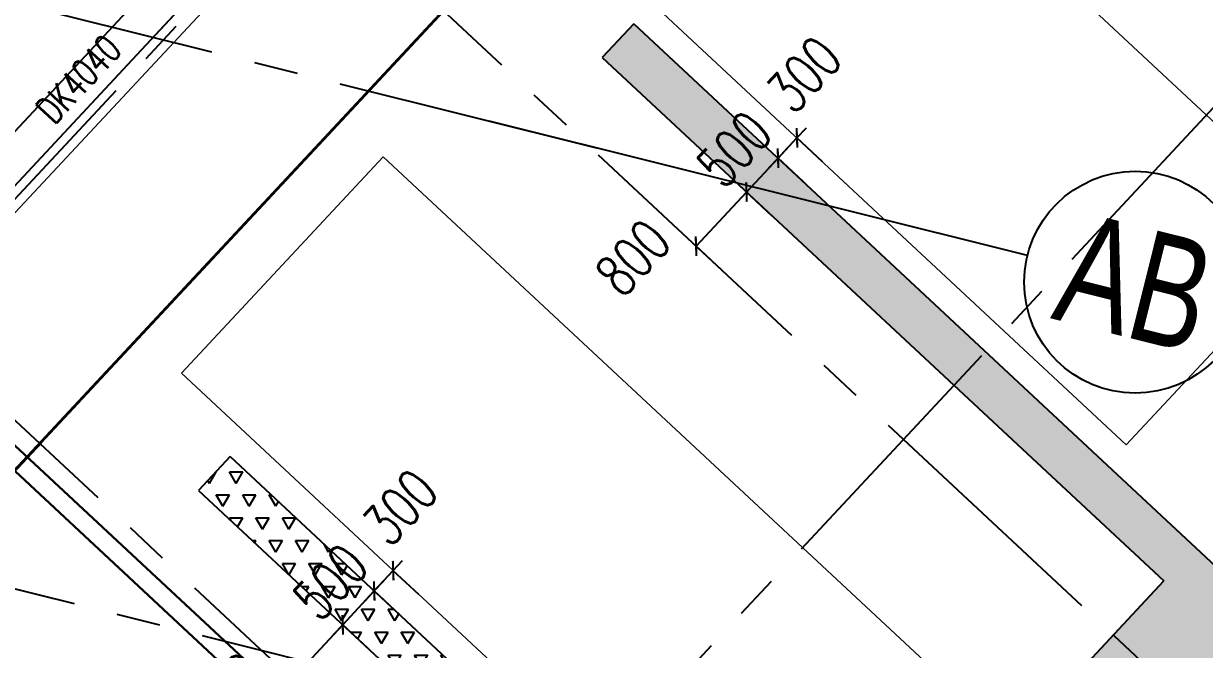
# Model space of a CAD drawing. Extents: x 138868 to 1251000, y -188972 to 132579.
# Drawn here: x 254677 to 267441, y -115795 to -109027 of the extents above; entities that cross this region are included whole.
import ezdxf
from ezdxf.enums import TextEntityAlignment as Align

# ---------------------------------------------------------------- set-up
doc = ezdxf.new("R2010")
doc.units = 0
doc.linetypes.add('CENTER2', pattern=[28.575, 19.05, -3.175, 3.175, -3.175])
doc.layers.get('0').update_dxf_attribs({"color": 8})
doc.layers.get('Defpoints').update_dxf_attribs({"color": 8})
for name, color, linetype in [('#幕墙线-平面', 8, 'Continuous'), ('#标注', 8, 'Continuous'), ('#轴线', 8, 'CENTER2'), ('A-FLOR', 8, 'Continuous'), ('A-FLOR-PIPE', 8, 'Continuous'), ('WINDOW_TEXT', 8, 'Continuous')]:
    doc.layers.add(name, color=color, linetype=linetype)
for name, color, linetype, lineweight in [('E', 8, 'Continuous', 9), ('PUB_DIM', 8, 'Continuous', 5), ('WALL', 8, 'Continuous', 30), ('WINDOW', 8, 'Continuous', 13)]:
    doc.layers.add(name, color=color, linetype=linetype, lineweight=lineweight)
doc.styles.add('_TCH_DIM_T3', font='SIMPLEX', dxfattribs={"width": 0.705882, "bigfont": 'GBCBIG'})
doc.styles.add('_TCH_WINDOW', font='SIMPLEX', dxfattribs={"height": 3.5, "bigfont": 'GBCBIG'})
doc.styles.add('JHZX', font='jrs.shx', dxfattribs={"width": 0.6, "bigfont": 'jhz.shx'})
doc.dimstyles.new('_TCH_ARCH&&150', dxfattribs={"dimtxt": 446.25, "dimasz": 150, "dimexe": 375, "dimexo": 450, "dimgap": 189.375, "dimtad": 1, "dimdec": 0, "dimzin": 0, "dimdsep": 46, "dimtxsty": '_TCH_DIM_T3', "dimblk": 'ARCHTICK', "dimcen": 0.09, "dimclrt": 7, "dimazin": 2, "dimtfac": 1, "dimtdec": 0, "dimtix": 1, "dimtmove": 2, "dimatfit": 3, "dimfxl": 150, "dimtolj": 1, "dimtzin": 0, "dimarcsym": 0})
doc.dimstyles.new('JZBZ-300', dxfattribs={"dimscale": 300, "dimtxt": 3, "dimasz": 1.5, "dimexe": 1, "dimexo": 1, "dimgap": 0.5, "dimtad": 1, "dimdec": 0, "dimdsep": 46, "dimtxsty": 'JHZX', "dimblk1": 'ARCHTICK', "dimblk2": 'ARCHTICK', "dimsah": 1, "dimcen": 0, "dimclrd": 1, "dimclre": 1, "dimclrt": 2, "dimadec": 1, "dimazin": 2, "dimtfac": 1, "dimtdec": 0, "dimtix": 1, "dimtmove": 0, "dimatfit": 3, "dimfxl": 1, "dimtolj": 1, "dimlwd": -1, "dimlwe": -1, "dimarcsym": 1})
pattern_1 = [(60, (-1254643.84, -298610.17), (-142.87495, 247.46673), [142.875, -142.875]), (120, (-1254643.84, -298610.17), (-285.74995, 3e-05), [142.875, -142.875]), (0, (-1254715.27, -298486.43), (142.875, 247.4667), [142.875, -142.875])]

# ---------------------------------------------------------------- blocks, each defined once
blk = doc.blocks.new('_ARCHTICK')
at = {"color": 0, "linetype": 'ByBlock', "const_width": 0.15}
blk.add_lwpolyline([(-0.5, -0.5), (0.5, 0.5)], dxfattribs=at)
blk = doc.blocks.new('*D194')
at = {"layer": 'Defpoints', "color": 0, "transparency": 16777216}
for p in [(-23744, -13546), (-23409, -13858), (-24289, -14131)]:
    blk.add_point(p, dxfattribs=at)
at = {"layer": 'PUB_DIM', "color": 0, "lineweight": -2, "transparency": 16777216}
for p, q in [((-23954, -14444), (-23409, -13858)), ((-23415, -13853), (-23134, -14114)), ((-23960, -14438), (-23680, -14699))]:
    blk.add_line(p, q, dxfattribs=at)
at = {"layer": 'PUB_DIM', "color": 0, "lineweight": -2, "transparency": 16777216, "xscale": 150, "yscale": 150, "zscale": 150}
for p, rotation in [((-23409, -13858), 47.00000000022607), ((-23954, -14444), 227.0000000002261)]:
    blk.add_blockref('_ARCHTICK', p, dxfattribs=dict(at, rotation=rotation))
at = {"layer": 'PUB_DIM', "color": 7, "transparency": 16777216, "insert": (-24634, -14568), "char_height": 446.2, "attachment_point": 5, "rotation": 47, "style": '_TCH_DIM_T3'}
blk.add_mtext('\\A1;800', dxfattribs=at)
blk = doc.blocks.new('*D195')
at = {"layer": 'Defpoints', "color": 0, "transparency": 16777216}
for p in [(-23403, -13180), (-23068, -13493), (-23744, -13546)]:
    blk.add_point(p, dxfattribs=at)
at = {"layer": 'PUB_DIM', "color": 0, "lineweight": -2, "transparency": 16777216}
for p, q in [((-23068, -13493), (-22965, -13383)), ((-23409, -13858), (-23068, -13493)), ((-23074, -13487), (-22793, -13749)), ((-23409, -13858), (-23511, -13968)), ((-23415, -13853), (-23134, -14114))]:
    blk.add_line(p, q, dxfattribs=at)
at = {"layer": 'PUB_DIM', "color": 0, "lineweight": -2, "transparency": 16777216, "xscale": 150, "yscale": 150, "zscale": 150}
for p, rotation in [((-23068, -13493), 227.0000000002257), ((-23409, -13858), 47.00000000022565)]:
    blk.add_blockref('_ARCHTICK', p, dxfattribs=dict(at, rotation=rotation))
at = {"layer": 'PUB_DIM', "color": 7, "transparency": 16777216, "insert": (-23540, -13394), "char_height": 446.2, "attachment_point": 5, "rotation": 47, "style": '_TCH_DIM_T3'}
blk.add_mtext('\\A1;500', dxfattribs=at)
blk = doc.blocks.new('*D196')
at = {"layer": 'Defpoints', "color": 0, "transparency": 16777216}
for p in [(-23198, -12961), (-23403, -13180), (-22863, -13273)]:
    blk.add_point(p, dxfattribs=at)
at = {"layer": 'PUB_DIM', "color": 0, "lineweight": -2, "transparency": 16777216}
for p, q in [((-23068, -13493), (-22863, -13273)), ((-22869, -13268), (-22589, -13529)), ((-22863, -13273), (-22761, -13164)), ((-23068, -13493), (-23170, -13602)), ((-23074, -13487), (-22793, -13749))]:
    blk.add_line(p, q, dxfattribs=at)
at = {"layer": 'PUB_DIM', "color": 0, "lineweight": -2, "transparency": 16777216, "xscale": 150, "yscale": 150, "zscale": 150}
for p, rotation in [((-22863, -13273), 227.0000000002261), ((-23068, -13493), 47.00000000022613)]:
    blk.add_blockref('_ARCHTICK', p, dxfattribs=dict(at, rotation=rotation))
at = {"layer": 'PUB_DIM', "color": 7, "transparency": 16777216, "insert": (-22786, -12586), "char_height": 446.2, "attachment_point": 5, "rotation": 47, "style": '_TCH_DIM_T3'}
blk.add_mtext('\\A1;300', dxfattribs=at)
blk = doc.blocks.new('*D197')
at = {"layer": 'Defpoints', "color": 0, "transparency": 16777216}
for p in [(-19379, -8865), (-19044, -9178), (-19925, -9450)]:
    blk.add_point(p, dxfattribs=at)
at = {"layer": 'PUB_DIM', "color": 0, "lineweight": -2, "transparency": 16777216}
for p, q in [((-19589, -9763), (-19044, -9178)), ((-19050, -9172), (-18769, -9434)), ((-19596, -9757), (-19315, -10019))]:
    blk.add_line(p, q, dxfattribs=at)
at = {"layer": 'PUB_DIM', "color": 0, "lineweight": -2, "transparency": 16777216, "xscale": 150, "yscale": 150, "zscale": 150}
for p, rotation in [((-19044, -9178), 47.00000000022607), ((-19589, -9763), 227.0000000002261)]:
    blk.add_blockref('_ARCHTICK', p, dxfattribs=dict(at, rotation=rotation))
at = {"layer": 'PUB_DIM', "color": 7, "transparency": 16777216, "insert": (-20270, -9887), "char_height": 446.2, "attachment_point": 5, "rotation": 47, "style": '_TCH_DIM_T3'}
blk.add_mtext('\\A1;800', dxfattribs=at)
blk = doc.blocks.new('*D198')
at = {"layer": 'Defpoints', "color": 0, "transparency": 16777216}
for p in [(-19038, -8499), (-19379, -8865), (-18703, -8812)]:
    blk.add_point(p, dxfattribs=at)
at = {"layer": 'PUB_DIM', "color": 0, "lineweight": -2, "transparency": 16777216}
for p, q in [((-18709, -8806), (-18428, -9068)), ((-18703, -8812), (-18600, -8702)), ((-19044, -9178), (-18703, -8812)), ((-19044, -9178), (-19146, -9287)), ((-19050, -9172), (-18769, -9434))]:
    blk.add_line(p, q, dxfattribs=at)
at = {"layer": 'PUB_DIM', "color": 0, "lineweight": -2, "transparency": 16777216, "xscale": 150, "yscale": 150, "zscale": 150}
for p, rotation in [((-18703, -8812), 227.0000000002257), ((-19044, -9178), 47.00000000022565)]:
    blk.add_blockref('_ARCHTICK', p, dxfattribs=dict(at, rotation=rotation))
at = {"layer": 'PUB_DIM', "color": 7, "transparency": 16777216, "insert": (-19175, -8714), "char_height": 446.2, "attachment_point": 5, "rotation": 47, "style": '_TCH_DIM_T3'}
blk.add_mtext('\\A1;500', dxfattribs=at)
blk = doc.blocks.new('*D199')
at = {"layer": 'Defpoints', "color": 0, "transparency": 16777216}
for p in [(-18833, -8280), (-19038, -8499), (-18498, -8593)]:
    blk.add_point(p, dxfattribs=at)
at = {"layer": 'PUB_DIM', "color": 0, "lineweight": -2, "transparency": 16777216}
for p, q in [((-18498, -8593), (-18396, -8483)), ((-18703, -8812), (-18498, -8593)), ((-18504, -8587), (-18224, -8848)), ((-18709, -8806), (-18428, -9068)), ((-18703, -8812), (-18805, -8922))]:
    blk.add_line(p, q, dxfattribs=at)
at = {"layer": 'PUB_DIM', "color": 0, "lineweight": -2, "transparency": 16777216, "xscale": 150, "yscale": 150, "zscale": 150}
for p, rotation in [((-18498, -8593), 227.0000000002261), ((-18703, -8812), 47.00000000022613)]:
    blk.add_blockref('_ARCHTICK', p, dxfattribs=dict(at, rotation=rotation))
at = {"layer": 'PUB_DIM', "color": 7, "transparency": 16777216, "insert": (-18421, -7905), "char_height": 446.2, "attachment_point": 5, "rotation": 47, "style": '_TCH_DIM_T3'}
blk.add_mtext('\\A1;300', dxfattribs=at)
blk = doc.blocks.new('*D232')
at = {"layer": 'Defpoints', "color": 0, "transparency": 16777216}
for p in [(-23744, -13546), (-23409, -13858), (-24289, -14131)]:
    blk.add_point(p, dxfattribs=at)
at = {"layer": 'PUB_DIM', "color": 0, "lineweight": -2, "transparency": 16777216}
for p, q in [((-23954, -14444), (-23409, -13858)), ((-23415, -13853), (-23134, -14114)), ((-23960, -14438), (-23680, -14699))]:
    blk.add_line(p, q, dxfattribs=at)
at = {"layer": 'PUB_DIM', "color": 0, "lineweight": -2, "transparency": 16777216, "xscale": 150, "yscale": 150, "zscale": 150}
for p, rotation in [((-23409, -13858), 47.00000000022607), ((-23954, -14444), 227.0000000002261)]:
    blk.add_blockref('_ARCHTICK', p, dxfattribs=dict(at, rotation=rotation))
at = {"layer": 'PUB_DIM', "color": 7, "transparency": 16777216, "insert": (-24634, -14568), "char_height": 446.2, "attachment_point": 5, "rotation": 47, "style": '_TCH_DIM_T3'}
blk.add_mtext('\\A1;800', dxfattribs=at)
blk = doc.blocks.new('*D233')
at = {"layer": 'Defpoints', "color": 0, "transparency": 16777216}
for p in [(-23403, -13180), (-23068, -13493), (-23744, -13546)]:
    blk.add_point(p, dxfattribs=at)
at = {"layer": 'PUB_DIM', "color": 0, "lineweight": -2, "transparency": 16777216}
for p, q in [((-23068, -13493), (-22965, -13383)), ((-23409, -13858), (-23068, -13493)), ((-23074, -13487), (-22793, -13749)), ((-23409, -13858), (-23511, -13968)), ((-23415, -13853), (-23134, -14114))]:
    blk.add_line(p, q, dxfattribs=at)
at = {"layer": 'PUB_DIM', "color": 0, "lineweight": -2, "transparency": 16777216, "xscale": 150, "yscale": 150, "zscale": 150}
for p, rotation in [((-23068, -13493), 227.0000000002257), ((-23409, -13858), 47.00000000022565)]:
    blk.add_blockref('_ARCHTICK', p, dxfattribs=dict(at, rotation=rotation))
at = {"layer": 'PUB_DIM', "color": 7, "transparency": 16777216, "insert": (-23540, -13394), "char_height": 446.2, "attachment_point": 5, "rotation": 47, "style": '_TCH_DIM_T3'}
blk.add_mtext('\\A1;500', dxfattribs=at)
blk = doc.blocks.new('*D234')
at = {"layer": 'Defpoints', "color": 0, "transparency": 16777216}
for p in [(-23198, -12961), (-23403, -13180), (-22863, -13273)]:
    blk.add_point(p, dxfattribs=at)
at = {"layer": 'PUB_DIM', "color": 0, "lineweight": -2, "transparency": 16777216}
for p, q in [((-23068, -13493), (-22863, -13273)), ((-22869, -13268), (-22589, -13529)), ((-22863, -13273), (-22761, -13164)), ((-23068, -13493), (-23170, -13602)), ((-23074, -13487), (-22793, -13749))]:
    blk.add_line(p, q, dxfattribs=at)
at = {"layer": 'PUB_DIM', "color": 0, "lineweight": -2, "transparency": 16777216, "xscale": 150, "yscale": 150, "zscale": 150}
for p, rotation in [((-22863, -13273), 227.0000000002261), ((-23068, -13493), 47.00000000022613)]:
    blk.add_blockref('_ARCHTICK', p, dxfattribs=dict(at, rotation=rotation))
at = {"layer": 'PUB_DIM', "color": 7, "transparency": 16777216, "insert": (-22786, -12586), "char_height": 446.2, "attachment_point": 5, "rotation": 47, "style": '_TCH_DIM_T3'}
blk.add_mtext('\\A1;300', dxfattribs=at)
blk = doc.blocks.new('*D235')
at = {"layer": 'Defpoints', "color": 0, "transparency": 16777216}
for p in [(-19379, -8865), (-19044, -9178), (-19925, -9450)]:
    blk.add_point(p, dxfattribs=at)
at = {"layer": 'PUB_DIM', "color": 0, "lineweight": -2, "transparency": 16777216}
for p, q in [((-19589, -9763), (-19044, -9178)), ((-19050, -9172), (-18769, -9434)), ((-19596, -9757), (-19315, -10019))]:
    blk.add_line(p, q, dxfattribs=at)
at = {"layer": 'PUB_DIM', "color": 0, "lineweight": -2, "transparency": 16777216, "xscale": 150, "yscale": 150, "zscale": 150}
for p, rotation in [((-19044, -9178), 47.00000000022607), ((-19589, -9763), 227.0000000002261)]:
    blk.add_blockref('_ARCHTICK', p, dxfattribs=dict(at, rotation=rotation))
at = {"layer": 'PUB_DIM', "color": 7, "transparency": 16777216, "insert": (-20270, -9887), "char_height": 446.2, "attachment_point": 5, "rotation": 47, "style": '_TCH_DIM_T3'}
blk.add_mtext('\\A1;800', dxfattribs=at)
blk = doc.blocks.new('*D236')
at = {"layer": 'Defpoints', "color": 0, "transparency": 16777216}
for p in [(-19038, -8499), (-19379, -8865), (-18703, -8812)]:
    blk.add_point(p, dxfattribs=at)
at = {"layer": 'PUB_DIM', "color": 0, "lineweight": -2, "transparency": 16777216}
for p, q in [((-18709, -8806), (-18428, -9068)), ((-18703, -8812), (-18600, -8702)), ((-19044, -9178), (-18703, -8812)), ((-19044, -9178), (-19146, -9287)), ((-19050, -9172), (-18769, -9434))]:
    blk.add_line(p, q, dxfattribs=at)
at = {"layer": 'PUB_DIM', "color": 0, "lineweight": -2, "transparency": 16777216, "xscale": 150, "yscale": 150, "zscale": 150}
for p, rotation in [((-18703, -8812), 227.0000000002257), ((-19044, -9178), 47.00000000022565)]:
    blk.add_blockref('_ARCHTICK', p, dxfattribs=dict(at, rotation=rotation))
at = {"layer": 'PUB_DIM', "color": 7, "transparency": 16777216, "insert": (-19175, -8714), "char_height": 446.2, "attachment_point": 5, "rotation": 47, "style": '_TCH_DIM_T3'}
blk.add_mtext('\\A1;500', dxfattribs=at)
blk = doc.blocks.new('*D237')
at = {"layer": 'Defpoints', "color": 0, "transparency": 16777216}
for p in [(-18833, -8280), (-19038, -8499), (-18498, -8593)]:
    blk.add_point(p, dxfattribs=at)
at = {"layer": 'PUB_DIM', "color": 0, "lineweight": -2, "transparency": 16777216}
for p, q in [((-18498, -8593), (-18396, -8483)), ((-18703, -8812), (-18498, -8593)), ((-18504, -8587), (-18224, -8848)), ((-18709, -8806), (-18428, -9068)), ((-18703, -8812), (-18805, -8922))]:
    blk.add_line(p, q, dxfattribs=at)
at = {"layer": 'PUB_DIM', "color": 0, "lineweight": -2, "transparency": 16777216, "xscale": 150, "yscale": 150, "zscale": 150}
for p, rotation in [((-18498, -8593), 227.0000000002261), ((-18703, -8812), 47.00000000022613)]:
    blk.add_blockref('_ARCHTICK', p, dxfattribs=dict(at, rotation=rotation))
at = {"layer": 'PUB_DIM', "color": 7, "transparency": 16777216, "insert": (-18421, -7905), "char_height": 446.2, "attachment_point": 5, "rotation": 47, "style": '_TCH_DIM_T3'}
blk.add_mtext('\\A1;300', dxfattribs=at)
blk = doc.blocks.new('*D270')
at = {"layer": 'Defpoints', "color": 0, "transparency": 16777216}
for p in [(-23744, -13546), (-23409, -13858), (-24289, -14131)]:
    blk.add_point(p, dxfattribs=at)
at = {"layer": 'PUB_DIM', "color": 0, "lineweight": -2, "transparency": 16777216}
for p, q in [((-23954, -14444), (-23409, -13858)), ((-23415, -13853), (-23134, -14114)), ((-23960, -14438), (-23680, -14699))]:
    blk.add_line(p, q, dxfattribs=at)
at = {"layer": 'PUB_DIM', "color": 0, "lineweight": -2, "transparency": 16777216, "xscale": 150, "yscale": 150, "zscale": 150}
for p, rotation in [((-23409, -13858), 47.00000000022607), ((-23954, -14444), 227.0000000002261)]:
    blk.add_blockref('_ARCHTICK', p, dxfattribs=dict(at, rotation=rotation))
at = {"layer": 'PUB_DIM', "color": 7, "transparency": 16777216, "insert": (-24634, -14568), "char_height": 446.2, "attachment_point": 5, "rotation": 47, "style": '_TCH_DIM_T3'}
blk.add_mtext('\\A1;800', dxfattribs=at)
blk = doc.blocks.new('*D271')
at = {"layer": 'Defpoints', "color": 0, "transparency": 16777216}
for p in [(-23403, -13180), (-23068, -13493), (-23744, -13546)]:
    blk.add_point(p, dxfattribs=at)
at = {"layer": 'PUB_DIM', "color": 0, "lineweight": -2, "transparency": 16777216}
for p, q in [((-23068, -13493), (-22965, -13383)), ((-23409, -13858), (-23068, -13493)), ((-23074, -13487), (-22793, -13749)), ((-23409, -13858), (-23511, -13968)), ((-23415, -13853), (-23134, -14114))]:
    blk.add_line(p, q, dxfattribs=at)
at = {"layer": 'PUB_DIM', "color": 0, "lineweight": -2, "transparency": 16777216, "xscale": 150, "yscale": 150, "zscale": 150}
for p, rotation in [((-23068, -13493), 227.0000000002257), ((-23409, -13858), 47.00000000022565)]:
    blk.add_blockref('_ARCHTICK', p, dxfattribs=dict(at, rotation=rotation))
at = {"layer": 'PUB_DIM', "color": 7, "transparency": 16777216, "insert": (-23540, -13394), "char_height": 446.2, "attachment_point": 5, "rotation": 47, "style": '_TCH_DIM_T3'}
blk.add_mtext('\\A1;500', dxfattribs=at)
blk = doc.blocks.new('*D272')
at = {"layer": 'Defpoints', "color": 0, "transparency": 16777216}
for p in [(-23198, -12961), (-23403, -13180), (-22863, -13273)]:
    blk.add_point(p, dxfattribs=at)
at = {"layer": 'PUB_DIM', "color": 0, "lineweight": -2, "transparency": 16777216}
for p, q in [((-23068, -13493), (-22863, -13273)), ((-22869, -13268), (-22589, -13529)), ((-22863, -13273), (-22761, -13164)), ((-23068, -13493), (-23170, -13602)), ((-23074, -13487), (-22793, -13749))]:
    blk.add_line(p, q, dxfattribs=at)
at = {"layer": 'PUB_DIM', "color": 0, "lineweight": -2, "transparency": 16777216, "xscale": 150, "yscale": 150, "zscale": 150}
for p, rotation in [((-22863, -13273), 227.0000000002261), ((-23068, -13493), 47.00000000022613)]:
    blk.add_blockref('_ARCHTICK', p, dxfattribs=dict(at, rotation=rotation))
at = {"layer": 'PUB_DIM', "color": 7, "transparency": 16777216, "insert": (-22786, -12586), "char_height": 446.2, "attachment_point": 5, "rotation": 47, "style": '_TCH_DIM_T3'}
blk.add_mtext('\\A1;300', dxfattribs=at)
blk = doc.blocks.new('*D273')
at = {"layer": 'Defpoints', "color": 0, "transparency": 16777216}
for p in [(-19379, -8865), (-19044, -9178), (-19925, -9450)]:
    blk.add_point(p, dxfattribs=at)
at = {"layer": 'PUB_DIM', "color": 0, "lineweight": -2, "transparency": 16777216}
for p, q in [((-19589, -9763), (-19044, -9178)), ((-19050, -9172), (-18769, -9434)), ((-19596, -9757), (-19315, -10019))]:
    blk.add_line(p, q, dxfattribs=at)
at = {"layer": 'PUB_DIM', "color": 0, "lineweight": -2, "transparency": 16777216, "xscale": 150, "yscale": 150, "zscale": 150}
for p, rotation in [((-19044, -9178), 47.00000000022607), ((-19589, -9763), 227.0000000002261)]:
    blk.add_blockref('_ARCHTICK', p, dxfattribs=dict(at, rotation=rotation))
at = {"layer": 'PUB_DIM', "color": 7, "transparency": 16777216, "insert": (-20270, -9887), "char_height": 446.2, "attachment_point": 5, "rotation": 47, "style": '_TCH_DIM_T3'}
blk.add_mtext('\\A1;800', dxfattribs=at)
blk = doc.blocks.new('*D274')
at = {"layer": 'Defpoints', "color": 0, "transparency": 16777216}
for p in [(-19038, -8499), (-19379, -8865), (-18703, -8812)]:
    blk.add_point(p, dxfattribs=at)
at = {"layer": 'PUB_DIM', "color": 0, "lineweight": -2, "transparency": 16777216}
for p, q in [((-18709, -8806), (-18428, -9068)), ((-18703, -8812), (-18600, -8702)), ((-19044, -9178), (-18703, -8812)), ((-19044, -9178), (-19146, -9287)), ((-19050, -9172), (-18769, -9434))]:
    blk.add_line(p, q, dxfattribs=at)
at = {"layer": 'PUB_DIM', "color": 0, "lineweight": -2, "transparency": 16777216, "xscale": 150, "yscale": 150, "zscale": 150}
for p, rotation in [((-18703, -8812), 227.0000000002257), ((-19044, -9178), 47.00000000022565)]:
    blk.add_blockref('_ARCHTICK', p, dxfattribs=dict(at, rotation=rotation))
at = {"layer": 'PUB_DIM', "color": 7, "transparency": 16777216, "insert": (-19175, -8714), "char_height": 446.2, "attachment_point": 5, "rotation": 47, "style": '_TCH_DIM_T3'}
blk.add_mtext('\\A1;500', dxfattribs=at)
blk = doc.blocks.new('*D275')
at = {"layer": 'Defpoints', "color": 0, "transparency": 16777216}
for p in [(-18833, -8280), (-19038, -8499), (-18498, -8593)]:
    blk.add_point(p, dxfattribs=at)
at = {"layer": 'PUB_DIM', "color": 0, "lineweight": -2, "transparency": 16777216}
for p, q in [((-18498, -8593), (-18396, -8483)), ((-18703, -8812), (-18498, -8593)), ((-18504, -8587), (-18224, -8848)), ((-18709, -8806), (-18428, -9068)), ((-18703, -8812), (-18805, -8922))]:
    blk.add_line(p, q, dxfattribs=at)
at = {"layer": 'PUB_DIM', "color": 0, "lineweight": -2, "transparency": 16777216, "xscale": 150, "yscale": 150, "zscale": 150}
for p, rotation in [((-18498, -8593), 227.0000000002261), ((-18703, -8812), 47.00000000022613)]:
    blk.add_blockref('_ARCHTICK', p, dxfattribs=dict(at, rotation=rotation))
at = {"layer": 'PUB_DIM', "color": 7, "transparency": 16777216, "insert": (-18421, -7905), "char_height": 446.2, "attachment_point": 5, "rotation": 47, "style": '_TCH_DIM_T3'}
blk.add_mtext('\\A1;300', dxfattribs=at)
blk = doc.blocks.new('*D308')
at = {"layer": 'Defpoints', "color": 0, "transparency": 16777216}
for p in [(-23744, -13546), (-23409, -13858), (-24289, -14131)]:
    blk.add_point(p, dxfattribs=at)
at = {"layer": 'PUB_DIM', "color": 0, "lineweight": -2, "transparency": 16777216}
for p, q in [((-23954, -14444), (-23409, -13858)), ((-23415, -13853), (-23134, -14114)), ((-23960, -14438), (-23680, -14699))]:
    blk.add_line(p, q, dxfattribs=at)
at = {"layer": 'PUB_DIM', "color": 0, "lineweight": -2, "transparency": 16777216, "xscale": 150, "yscale": 150, "zscale": 150}
for p, rotation in [((-23409, -13858), 47.00000000022607), ((-23954, -14444), 227.0000000002261)]:
    blk.add_blockref('_ARCHTICK', p, dxfattribs=dict(at, rotation=rotation))
at = {"layer": 'PUB_DIM', "color": 7, "transparency": 16777216, "insert": (-24634, -14568), "char_height": 446.2, "attachment_point": 5, "rotation": 47, "style": '_TCH_DIM_T3'}
blk.add_mtext('\\A1;800', dxfattribs=at)
blk = doc.blocks.new('*D309')
at = {"layer": 'Defpoints', "color": 0, "transparency": 16777216}
for p in [(-23403, -13180), (-23068, -13493), (-23744, -13546)]:
    blk.add_point(p, dxfattribs=at)
at = {"layer": 'PUB_DIM', "color": 0, "lineweight": -2, "transparency": 16777216}
for p, q in [((-23068, -13493), (-22965, -13383)), ((-23409, -13858), (-23068, -13493)), ((-23074, -13487), (-22793, -13749)), ((-23409, -13858), (-23511, -13968)), ((-23415, -13853), (-23134, -14114))]:
    blk.add_line(p, q, dxfattribs=at)
at = {"layer": 'PUB_DIM', "color": 0, "lineweight": -2, "transparency": 16777216, "xscale": 150, "yscale": 150, "zscale": 150}
for p, rotation in [((-23068, -13493), 227.0000000002257), ((-23409, -13858), 47.00000000022565)]:
    blk.add_blockref('_ARCHTICK', p, dxfattribs=dict(at, rotation=rotation))
at = {"layer": 'PUB_DIM', "color": 7, "transparency": 16777216, "insert": (-23540, -13394), "char_height": 446.2, "attachment_point": 5, "rotation": 47, "style": '_TCH_DIM_T3'}
blk.add_mtext('\\A1;500', dxfattribs=at)
blk = doc.blocks.new('*D310')
at = {"layer": 'Defpoints', "color": 0, "transparency": 16777216}
for p in [(-23198, -12961), (-23403, -13180), (-22863, -13273)]:
    blk.add_point(p, dxfattribs=at)
at = {"layer": 'PUB_DIM', "color": 0, "lineweight": -2, "transparency": 16777216}
for p, q in [((-23068, -13493), (-22863, -13273)), ((-22869, -13268), (-22589, -13529)), ((-22863, -13273), (-22761, -13164)), ((-23068, -13493), (-23170, -13602)), ((-23074, -13487), (-22793, -13749))]:
    blk.add_line(p, q, dxfattribs=at)
at = {"layer": 'PUB_DIM', "color": 0, "lineweight": -2, "transparency": 16777216, "xscale": 150, "yscale": 150, "zscale": 150}
for p, rotation in [((-22863, -13273), 227.0000000002261), ((-23068, -13493), 47.00000000022613)]:
    blk.add_blockref('_ARCHTICK', p, dxfattribs=dict(at, rotation=rotation))
at = {"layer": 'PUB_DIM', "color": 7, "transparency": 16777216, "insert": (-22786, -12586), "char_height": 446.2, "attachment_point": 5, "rotation": 47, "style": '_TCH_DIM_T3'}
blk.add_mtext('\\A1;300', dxfattribs=at)
blk = doc.blocks.new('*D311')
at = {"layer": 'Defpoints', "color": 0, "transparency": 16777216}
for p in [(-19379, -8865), (-19044, -9178), (-19925, -9450)]:
    blk.add_point(p, dxfattribs=at)
at = {"layer": 'PUB_DIM', "color": 0, "lineweight": -2, "transparency": 16777216}
for p, q in [((-19589, -9763), (-19044, -9178)), ((-19050, -9172), (-18769, -9434)), ((-19596, -9757), (-19315, -10019))]:
    blk.add_line(p, q, dxfattribs=at)
at = {"layer": 'PUB_DIM', "color": 0, "lineweight": -2, "transparency": 16777216, "xscale": 150, "yscale": 150, "zscale": 150}
for p, rotation in [((-19044, -9178), 47.00000000022607), ((-19589, -9763), 227.0000000002261)]:
    blk.add_blockref('_ARCHTICK', p, dxfattribs=dict(at, rotation=rotation))
at = {"layer": 'PUB_DIM', "color": 7, "transparency": 16777216, "insert": (-20270, -9887), "char_height": 446.2, "attachment_point": 5, "rotation": 47, "style": '_TCH_DIM_T3'}
blk.add_mtext('\\A1;800', dxfattribs=at)
blk = doc.blocks.new('*D312')
at = {"layer": 'Defpoints', "color": 0, "transparency": 16777216}
for p in [(-19038, -8499), (-19379, -8865), (-18703, -8812)]:
    blk.add_point(p, dxfattribs=at)
at = {"layer": 'PUB_DIM', "color": 0, "lineweight": -2, "transparency": 16777216}
for p, q in [((-18709, -8806), (-18428, -9068)), ((-18703, -8812), (-18600, -8702)), ((-19044, -9178), (-18703, -8812)), ((-19044, -9178), (-19146, -9287)), ((-19050, -9172), (-18769, -9434))]:
    blk.add_line(p, q, dxfattribs=at)
at = {"layer": 'PUB_DIM', "color": 0, "lineweight": -2, "transparency": 16777216, "xscale": 150, "yscale": 150, "zscale": 150}
for p, rotation in [((-18703, -8812), 227.0000000002257), ((-19044, -9178), 47.00000000022565)]:
    blk.add_blockref('_ARCHTICK', p, dxfattribs=dict(at, rotation=rotation))
at = {"layer": 'PUB_DIM', "color": 7, "transparency": 16777216, "insert": (-19175, -8714), "char_height": 446.2, "attachment_point": 5, "rotation": 47, "style": '_TCH_DIM_T3'}
blk.add_mtext('\\A1;500', dxfattribs=at)
blk = doc.blocks.new('*D313')
at = {"layer": 'Defpoints', "color": 0, "transparency": 16777216}
for p in [(-18833, -8280), (-19038, -8499), (-18498, -8593)]:
    blk.add_point(p, dxfattribs=at)
at = {"layer": 'PUB_DIM', "color": 0, "lineweight": -2, "transparency": 16777216}
for p, q in [((-18498, -8593), (-18396, -8483)), ((-18703, -8812), (-18498, -8593)), ((-18504, -8587), (-18224, -8848)), ((-18709, -8806), (-18428, -9068)), ((-18703, -8812), (-18805, -8922))]:
    blk.add_line(p, q, dxfattribs=at)
at = {"layer": 'PUB_DIM', "color": 0, "lineweight": -2, "transparency": 16777216, "xscale": 150, "yscale": 150, "zscale": 150}
for p, rotation in [((-18498, -8593), 227.0000000002261), ((-18703, -8812), 47.00000000022613)]:
    blk.add_blockref('_ARCHTICK', p, dxfattribs=dict(at, rotation=rotation))
at = {"layer": 'PUB_DIM', "color": 7, "transparency": 16777216, "insert": (-18421, -7905), "char_height": 446.2, "attachment_point": 5, "rotation": 47, "style": '_TCH_DIM_T3'}
blk.add_mtext('\\A1;300', dxfattribs=at)
blk = doc.blocks.new('*D346')
at = {"layer": 'Defpoints', "color": 0, "transparency": 16777216}
for p in [(-23744, -13546), (-23409, -13858), (-24289, -14131)]:
    blk.add_point(p, dxfattribs=at)
at = {"layer": 'PUB_DIM', "color": 0, "lineweight": -2, "transparency": 16777216}
for p, q in [((-23954, -14444), (-23409, -13858)), ((-23415, -13853), (-23134, -14114)), ((-23960, -14438), (-23680, -14699))]:
    blk.add_line(p, q, dxfattribs=at)
at = {"layer": 'PUB_DIM', "color": 0, "lineweight": -2, "transparency": 16777216, "xscale": 150, "yscale": 150, "zscale": 150}
for p, rotation in [((-23409, -13858), 47.00000000022607), ((-23954, -14444), 227.0000000002261)]:
    blk.add_blockref('_ARCHTICK', p, dxfattribs=dict(at, rotation=rotation))
at = {"layer": 'PUB_DIM', "color": 7, "transparency": 16777216, "insert": (-24634, -14568), "char_height": 446.2, "attachment_point": 5, "rotation": 47, "style": '_TCH_DIM_T3'}
blk.add_mtext('\\A1;800', dxfattribs=at)
blk = doc.blocks.new('*D347')
at = {"layer": 'Defpoints', "color": 0, "transparency": 16777216}
for p in [(-23403, -13180), (-23068, -13493), (-23744, -13546)]:
    blk.add_point(p, dxfattribs=at)
at = {"layer": 'PUB_DIM', "color": 0, "lineweight": -2, "transparency": 16777216}
for p, q in [((-23068, -13493), (-22965, -13383)), ((-23409, -13858), (-23068, -13493)), ((-23074, -13487), (-22793, -13749)), ((-23409, -13858), (-23511, -13968)), ((-23415, -13853), (-23134, -14114))]:
    blk.add_line(p, q, dxfattribs=at)
at = {"layer": 'PUB_DIM', "color": 0, "lineweight": -2, "transparency": 16777216, "xscale": 150, "yscale": 150, "zscale": 150}
for p, rotation in [((-23068, -13493), 227.0000000002257), ((-23409, -13858), 47.00000000022565)]:
    blk.add_blockref('_ARCHTICK', p, dxfattribs=dict(at, rotation=rotation))
at = {"layer": 'PUB_DIM', "color": 7, "transparency": 16777216, "insert": (-23540, -13394), "char_height": 446.2, "attachment_point": 5, "rotation": 47, "style": '_TCH_DIM_T3'}
blk.add_mtext('\\A1;500', dxfattribs=at)
blk = doc.blocks.new('*D348')
at = {"layer": 'Defpoints', "color": 0, "transparency": 16777216}
for p in [(-23198, -12961), (-23403, -13180), (-22863, -13273)]:
    blk.add_point(p, dxfattribs=at)
at = {"layer": 'PUB_DIM', "color": 0, "lineweight": -2, "transparency": 16777216}
for p, q in [((-23068, -13493), (-22863, -13273)), ((-22869, -13268), (-22589, -13529)), ((-22863, -13273), (-22761, -13164)), ((-23068, -13493), (-23170, -13602)), ((-23074, -13487), (-22793, -13749))]:
    blk.add_line(p, q, dxfattribs=at)
at = {"layer": 'PUB_DIM', "color": 0, "lineweight": -2, "transparency": 16777216, "xscale": 150, "yscale": 150, "zscale": 150}
for p, rotation in [((-22863, -13273), 227.0000000002261), ((-23068, -13493), 47.00000000022613)]:
    blk.add_blockref('_ARCHTICK', p, dxfattribs=dict(at, rotation=rotation))
at = {"layer": 'PUB_DIM', "color": 7, "transparency": 16777216, "insert": (-22786, -12586), "char_height": 446.2, "attachment_point": 5, "rotation": 47, "style": '_TCH_DIM_T3'}
blk.add_mtext('\\A1;300', dxfattribs=at)
blk = doc.blocks.new('*D349')
at = {"layer": 'Defpoints', "color": 0, "transparency": 16777216}
for p in [(-19379, -8865), (-19044, -9178), (-19925, -9450)]:
    blk.add_point(p, dxfattribs=at)
at = {"layer": 'PUB_DIM', "color": 0, "lineweight": -2, "transparency": 16777216}
for p, q in [((-19589, -9763), (-19044, -9178)), ((-19050, -9172), (-18769, -9434)), ((-19596, -9757), (-19315, -10019))]:
    blk.add_line(p, q, dxfattribs=at)
at = {"layer": 'PUB_DIM', "color": 0, "lineweight": -2, "transparency": 16777216, "xscale": 150, "yscale": 150, "zscale": 150}
for p, rotation in [((-19044, -9178), 47.00000000022607), ((-19589, -9763), 227.0000000002261)]:
    blk.add_blockref('_ARCHTICK', p, dxfattribs=dict(at, rotation=rotation))
at = {"layer": 'PUB_DIM', "color": 7, "transparency": 16777216, "insert": (-20270, -9887), "char_height": 446.2, "attachment_point": 5, "rotation": 47, "style": '_TCH_DIM_T3'}
blk.add_mtext('\\A1;800', dxfattribs=at)
blk = doc.blocks.new('*D350')
at = {"layer": 'Defpoints', "color": 0, "transparency": 16777216}
for p in [(-19038, -8499), (-19379, -8865), (-18703, -8812)]:
    blk.add_point(p, dxfattribs=at)
at = {"layer": 'PUB_DIM', "color": 0, "lineweight": -2, "transparency": 16777216}
for p, q in [((-18709, -8806), (-18428, -9068)), ((-18703, -8812), (-18600, -8702)), ((-19044, -9178), (-18703, -8812)), ((-19044, -9178), (-19146, -9287)), ((-19050, -9172), (-18769, -9434))]:
    blk.add_line(p, q, dxfattribs=at)
at = {"layer": 'PUB_DIM', "color": 0, "lineweight": -2, "transparency": 16777216, "xscale": 150, "yscale": 150, "zscale": 150}
for p, rotation in [((-18703, -8812), 227.0000000002257), ((-19044, -9178), 47.00000000022565)]:
    blk.add_blockref('_ARCHTICK', p, dxfattribs=dict(at, rotation=rotation))
at = {"layer": 'PUB_DIM', "color": 7, "transparency": 16777216, "insert": (-19175, -8714), "char_height": 446.2, "attachment_point": 5, "rotation": 47, "style": '_TCH_DIM_T3'}
blk.add_mtext('\\A1;500', dxfattribs=at)
blk = doc.blocks.new('*D351')
at = {"layer": 'Defpoints', "color": 0, "transparency": 16777216}
for p in [(-18833, -8280), (-19038, -8499), (-18498, -8593)]:
    blk.add_point(p, dxfattribs=at)
at = {"layer": 'PUB_DIM', "color": 0, "lineweight": -2, "transparency": 16777216}
for p, q in [((-18498, -8593), (-18396, -8483)), ((-18703, -8812), (-18498, -8593)), ((-18504, -8587), (-18224, -8848)), ((-18709, -8806), (-18428, -9068)), ((-18703, -8812), (-18805, -8922))]:
    blk.add_line(p, q, dxfattribs=at)
at = {"layer": 'PUB_DIM', "color": 0, "lineweight": -2, "transparency": 16777216, "xscale": 150, "yscale": 150, "zscale": 150}
for p, rotation in [((-18498, -8593), 227.0000000002261), ((-18703, -8812), 47.00000000022613)]:
    blk.add_blockref('_ARCHTICK', p, dxfattribs=dict(at, rotation=rotation))
at = {"layer": 'PUB_DIM', "color": 7, "transparency": 16777216, "insert": (-18421, -7905), "char_height": 446.2, "attachment_point": 5, "rotation": 47, "style": '_TCH_DIM_T3'}
blk.add_mtext('\\A1;300', dxfattribs=at)
blk = doc.blocks.new('$WINLIB2D$00000007')
for points in [[(-0.5, 0.5), (0.5, 0.5)], [(-0.5, 0.5), (-0.5, -0.5)], [(0.5, 0.5), (0.5, -0.5)], [(-0.5, -0.5), (0.5, -0.5)]]:
    blk.add_lwpolyline(points)
blk = doc.blocks.new('*U3167')
blk.add_line((20, 0), (0, 0))
blk.add_circle((24, 0), 4)
at = {"style": 'JHZX', "width": 0.75}
blk.add_attdef('AXES', text='', height=4, dxfattribs=at).set_placement((24, 0), align=Align.MIDDLE_CENTER)
blk = doc.blocks.new('*D3348')
at = {"layer": '#标注', "ltscale": 300, "transparency": 16777216}
for p, q in [((146691, -69158), (145494, -66906)), ((299030, -89214), (300769, -87349))]:
    blk.add_line(p, q, dxfattribs=at)
blk.add_arc((208802, -185972), 134550, 47, 118, dxfattribs=at)
at = {"layer": 'Defpoints', "color": 0, "ltscale": 300, "transparency": 16777216}
for p in [(253347, -59009), (146832, -69423), (298826, -89433), (208802, -185972)]:
    blk.add_point(p, dxfattribs=at)
at = {"layer": '#标注', "ltscale": 300, "transparency": 16777216, "xscale": 450, "yscale": 450, "zscale": 450}
for p, rotation in [((145635, -67171), 207.9999999999996), ((300565, -87568), 316.9999999936651)]:
    blk.add_blockref('_ARCHTICK', p, dxfattribs=dict(at, rotation=rotation))
at = {"layer": '#标注', "ltscale": 300, "transparency": 16777216, "insert": (226443, -51978), "char_height": 900, "attachment_point": 5, "rotation": 352.5, "style": 'JHZX'}
blk.add_mtext('\\A1;71°', dxfattribs=at)
blk = doc.blocks.new('*D3349')
at = {"layer": '#标注', "ltscale": 300, "transparency": 16777216}
for p, q in [((274351, -71052), (275020, -69879)), ((299030, -89214), (299951, -88226))]:
    blk.add_line(p, q, dxfattribs=at)
blk.add_arc((208802, -185972), 133350, 47, 60.3, dxfattribs=at)
at = {"layer": 'Defpoints', "color": 0, "ltscale": 300, "transparency": 16777216}
for p in [(274203, -71312), (291936, -81707), (298826, -89433), (208802, -185972)]:
    blk.add_point(p, dxfattribs=at)
at = {"layer": '#标注', "ltscale": 300, "transparency": 16777216, "xscale": 450, "yscale": 450, "zscale": 450}
for p, rotation in [((274871, -70140), 150.2999999171138), ((299746, -88446), 316.9999999936651)]:
    blk.add_blockref('_ARCHTICK', p, dxfattribs=dict(at, rotation=rotation))
at = {"layer": '#标注', "ltscale": 300, "transparency": 16777216, "insert": (288196, -78087), "char_height": 900, "attachment_point": 5, "rotation": 323.65, "style": 'JHZX'}
blk.add_mtext('\\A1;13.3°', dxfattribs=at)
blk = doc.blocks.new('*D3350')
at = {"layer": '#标注', "ltscale": 300, "transparency": 16777216}
for p, q in [((240808, -57601), (241135, -56292)), ((274351, -71052), (275020, -69879))]:
    blk.add_line(p, q, dxfattribs=at)
blk.add_arc((208802, -185972), 133350, 60.3, 76, dxfattribs=at)
at = {"layer": 'Defpoints', "color": 0, "ltscale": 300, "transparency": 16777216}
for p in [(240736, -57893), (264031, -64596), (274203, -71312), (208802, -185972)]:
    blk.add_point(p, dxfattribs=at)
at = {"layer": '#标注', "ltscale": 300, "transparency": 16777216, "xscale": 450, "yscale": 450, "zscale": 450}
for p, rotation in [((241062, -56583), 165.999999999999), ((274871, -70140), 330.2999999171137)]:
    blk.add_blockref('_ARCHTICK', p, dxfattribs=dict(at, rotation=rotation))
at = {"layer": '#标注', "ltscale": 300, "transparency": 16777216, "insert": (258655, -61644), "char_height": 900, "attachment_point": 5, "rotation": 338.15, "style": 'JHZX'}
blk.add_mtext('\\A1;15.7°', dxfattribs=at)
blk = doc.blocks.new('yougou')
at = {"layer": 'A-FLOR-PIPE'}
h = blk.add_hatch(dxfattribs=at)
h.set_pattern_fill('TRIANG', color=256, scale=100)
h.set_pattern_definition(pattern_1)
h.paths.add_polyline_path([(-13264.9, -14224.8), (-8900.1, -9544.2), (-4535.3, -4863.5), (0, 0), (-7158.3, 6675.3), (-7499.3, 6309.6), (-706.7, -24.7), (-4730.5, -4339.7), (-11532.1, 2002.9), (-11873.1, 1637.2), (-5364, -4432.5), (-9387.8, -8747.5), (-15896.8, -2677.7), (-16237.8, -3043.4), (-9948.2, -8908.6), (-13972, -13223.6), (-20261.6, -7358.4), (-20602.6, -7724.1), (-14532.4, -13384.7), (-18556.2, -17699.7), (-18885.3, -17392.8), (-20128.6, -16233.4), (-23396.6, -19737.9), (-23030.9, -20078.9), (-20103.9, -16940), (-19409.1, -17587.9), (-21482.8, -19811.6), (-21844, -20993.3), (-21365.9, -21139.4), (-21038.4, -20068.2), (-19316.3, -18221.5), (-18731.2, -18767.1), (-19744.7, -19854), (-19527, -21626.9), (-19030.8, -21566), (-19220, -20024.5), (-18418.8, -19165.2), (-18137.5, -21456.3), (-17641.2, -21395.3), (-17910, -19206.1)])
h = blk.add_hatch(dxfattribs=at)
h.set_pattern_fill('TRIANG', color=256, scale=100)
h.set_pattern_definition(pattern_1)
h.paths.add_polyline_path([(-21664.4, -14801.2), (-24626.4, -12039.1), (-24967.4, -12404.7), (-22371.1, -14825.8), (-25371.9, -18043.8), (-25006.2, -18384.8)])
for p, q in [((-20261.6, -7358.4), (-20602.6, -7724.1)), ((-20261.6, -7358.4), (-13972, -13223.6)), ((-20602.6, -7724.1), (-14532.4, -13384.7)), ((-24626.4, -12039.1), (-24967.4, -12404.7)), ((-24626.4, -12039.1), (-21664.4, -14801.2)), ((-24967.4, -12404.7), (-22371.1, -14825.8)), ((-18556.2, -17699.7), (-14532.4, -13384.7))]:
    blk.add_line(p, q, dxfattribs=at)
at = {"layer": 'PUB_DIM'}
for base, p1, p2, picture, middle in [((-18498.1, -8592.7), (-19038.1, -8499.4), (-18833.5, -8280), '*D199', (-18421.3, -7905.5)), ((-18498.1, -8592.7), (-19038.1, -8499.4), (-18833.5, -8280), '*D237', (-18421.3, -7905.5)), ((-18498.1, -8592.7), (-19038.1, -8499.4), (-18833.5, -8280), '*D275', (-18421.3, -7905.5)), ((-18498.1, -8592.7), (-19038.1, -8499.4), (-18833.5, -8280), '*D313', (-18421.3, -7905.5)), ((-18498.1, -8592.7), (-19038.1, -8499.4), (-18833.5, -8280), '*D351', (-18421.3, -7905.5)), ((-19043.7, -9177.8), (-19924.7, -9450.1), (-19379.1, -8865.1), '*D197', (-20269.5, -9887.4)), ((-19043.7, -9177.8), (-19924.7, -9450.1), (-19379.1, -8865.1), '*D235', (-20269.5, -9887.4)), ((-19043.7, -9177.8), (-19924.7, -9450.1), (-19379.1, -8865.1), '*D273', (-20269.5, -9887.4)), ((-19043.7, -9177.8), (-19924.7, -9450.1), (-19379.1, -8865.1), '*D311', (-20269.5, -9887.4)), ((-19043.7, -9177.8), (-19924.7, -9450.1), (-19379.1, -8865.1), '*D349', (-20269.5, -9887.4)), ((-22862.9, -13273.4), (-23402.9, -13180), (-23198.3, -12960.6), '*D196', (-22786.1, -12586.1)), ((-22862.9, -13273.4), (-23402.9, -13180), (-23198.3, -12960.6), '*D234', (-22786.1, -12586.1)), ((-22862.9, -13273.4), (-23402.9, -13180), (-23198.3, -12960.6), '*D272', (-22786.1, -12586.1)), ((-22862.9, -13273.4), (-23402.9, -13180), (-23198.3, -12960.6), '*D310', (-22786.1, -12586.1)), ((-22862.9, -13273.4), (-23402.9, -13180), (-23198.3, -12960.6), '*D348', (-22786.1, -12586.1)), ((-23408.5, -13858.5), (-24289.5, -14130.8), (-23743.9, -13545.7), '*D194', (-24634.3, -14568.1)), ((-23408.5, -13858.5), (-24289.5, -14130.8), (-23743.9, -13545.7), '*D232', (-24634.3, -14568.1)), ((-23408.5, -13858.5), (-24289.5, -14130.8), (-23743.9, -13545.7), '*D270', (-24634.3, -14568.1)), ((-23408.5, -13858.5), (-24289.5, -14130.8), (-23743.9, -13545.7), '*D308', (-24634.3, -14568.1)), ((-23408.5, -13858.5), (-24289.5, -14130.8), (-23743.9, -13545.7), '*D346', (-24634.3, -14568.1))]:
    dim = blk.add_linear_dim(base=base, p1=p1, p2=p2, angle=47, dimstyle='_TCH_ARCH&&150', dxfattribs=at)
    dim.commit()
    dim.dimension.update_dxf_attribs({"geometry": picture, "text_midpoint": middle, "dimtype": 129})
for p1, p2, picture, middle in [((-19379.1, -8865.1), (-19038.1, -8499.4), '*D198', (-19174.9, -8713.6)), ((-19379.1, -8865.1), (-19038.1, -8499.4), '*D236', (-19174.9, -8713.6)), ((-19379.1, -8865.1), (-19038.1, -8499.4), '*D274', (-19174.9, -8713.6)), ((-19379.1, -8865.1), (-19038.1, -8499.4), '*D312', (-19174.9, -8713.6)), ((-19379.1, -8865.1), (-19038.1, -8499.4), '*D350', (-19174.9, -8713.6)), ((-23743.9, -13545.7), (-23402.9, -13180), '*D195', (-23539.7, -13394.3)), ((-23743.9, -13545.7), (-23402.9, -13180), '*D233', (-23539.7, -13394.3)), ((-23743.9, -13545.7), (-23402.9, -13180), '*D271', (-23539.7, -13394.3)), ((-23743.9, -13545.7), (-23402.9, -13180), '*D309', (-23539.7, -13394.3)), ((-23743.9, -13545.7), (-23402.9, -13180), '*D347', (-23539.7, -13394.3))]:
    dim = blk.add_aligned_dim(p1=p1, p2=p2, distance=-458.6, dimstyle='_TCH_ARCH&&150', dxfattribs=at)
    dim.commit()
    dim.dimension.update_dxf_attribs({"geometry": picture, "text_midpoint": middle})
blk = doc.blocks.new('A$C27be4f04')
at = {"layer": 'A-FLOR'}
blk.add_lwpolyline([(44004, -54691), (73367, -23202, 0.004225), (71639, -21977), (68247, -25614), (65541, -23090), (62507, -26344), (57150, -25009), (46074, -44427), (43111, -49620), (43112, -49621), (41533, -52388)], format="xyb", close=True, dxfattribs=at)
blk.add_lwpolyline([(73367, -23202, 30, 30, -0.015695), (79603, -28005, 30, 30, -0.432715), (80317, -38770, 30, 30, 0), (80317, -38770, 30, 30, 0), (58913, -61723, 30, 30, 0), (58689, -61953, 30, 30, 0), (58356, -62261, 30, 30, -0.359534), (48935, -62499, 30, 30, 0.018226), (44260, -59101, 30, 30, 0), (41530, -57344, 30, 30, 0), (45928, -52631, 30, 30, 0), (45913, -52643, 30, 30, 0), (73367, -23202, 0, 0, 0)], format="xyseb", dxfattribs=at)
at = {"layer": 'A-FLOR-PIPE'}
for p, q in [((44085, -50938), (65934, -27508)), ((44377, -51211), (62246, -32050))]:
    blk.add_line(p, q, dxfattribs=at)
at = {"layer": 'E', "elevation": 0}
for points in [[(54127, -44715), (51944, -47056), (57795, -52512), (59978, -50171)], [(49762, -49396), (47580, -51736), (53431, -57192), (55613, -54852)]]:
    blk.add_lwpolyline(points, close=True, dxfattribs=at)
at = {"layer": 'WALL'}
for p, q in [((43051, -49974), (48254, -54826)), ((42915, -50121), (47971, -54836))]:
    blk.add_line(p, q, dxfattribs=at)
at = {"layer": 'A-FLOR-PIPE'}
blk.add_blockref('yougou', (72733, -40599), dxfattribs=at)
at = {"layer": 'WINDOW'}
ref = blk.add_blockref('$WINLIB2D$00000007', (46769, -48793), dxfattribs=dict(at, xscale=4000, yscale=200, zscale=4000, rotation=47.00000000000455))
ref.add_attrib('A', 'DK4040', (46205, -49059), dxfattribs={"layer": 'WINDOW_TEXT', "height": 297.5, "rotation": 47, "style": '_TCH_WINDOW', "width": 0.705882})

msp = doc.modelspace()

# ---------------------------------------------------------------- linework, layer by layer
at = {"layer": '#幕墙线-平面', "ltscale": 500}
msp.add_lwpolyline([(156928.4, -71145.1, 0.0006187), (156644.4, -71273.8, 0.4324632), (152892.4, -82312), (167625.3, -110020.5, 0.3897333), (177836.5, -113619.5, -0.2739153), (257366.8, -124043, 0.3894), (268154.3, -123203.8), (289558.2, -100250.9, 0.4327153), (288785.7, -88613.5, 0.0656468), (260815, -71208.1, 0.0656468)], format="xyb", dxfattribs=at)
at = {"layer": '#幕墙线-平面'}
msp.add_lwpolyline([(157051.9, -71418.5, 0.0006187), (156768.6, -71546.9, 0.4324632), (153157.3, -82171.1), (167890.2, -109879.7, 0.3897333), (177718.5, -113343.7, -0.2739153), (257551.9, -123806.9, 0.3894), (267934.9, -122999.2), (289338.8, -100046.3, 0.4327153), (288595.3, -88845.3)], format="xyb", dxfattribs=at)
at = {"layer": '#轴线', "ltscale": 150}
for p, q in [((247881.6, -118110.7), (281574.2, -81979.8)), ((254317.5, -124112.3), (288010.1, -87981.4)), ((260872.1, -110372.9), (210289.8, -97761.3)), ((259384.3, -116340.2), (208802, -103728.6)), ((257753.7, -107524.1), (272892.8, -121641.5)), ((253388.9, -112204.8), (268528, -126322.2))]:
    msp.add_line(p, q, dxfattribs=at)
msp.add_arc((208802, -185971.6), 79800, 44.845516, 120, dxfattribs=at)

# ---------------------------------------------------------------- block references
at = {"layer": '#幕墙线-平面', "ltscale": 300}
msp.add_blockref('A$C27be4f04', (208802, -61071.6), dxfattribs=at)
at = {"layer": '#标注', "xscale": 300, "yscale": 300, "rotation": 345.9999999999856}
for p, values in [((259707.7, -110082.6), {'AXES': 'AB'}), ((258219.9, -116049.9), {'AXES': 'AA'})]:
    msp.add_blockref('*U3167', p, dxfattribs=at).add_auto_attribs(values)

# ---------------------------------------------------------------- dimensions: what is measured, and where the dimension line sits
at = {"layer": '#标注', "ltscale": 300}
for base, p1, p2, picture, middle in [((253346.6, -59009.1), (298825.8, -89432.9), (146831.7, -69422.5), '*D3348', (226442.6, -51977.8)), ((264030.7, -64596.1), (274202.5, -71312.2), (240735.7, -57892.6), '*D3350', (258655.2, -61644.4)), ((291935.7, -81707.5), (298825.8, -89432.9), (274202.5, -71312.2), '*D3349', (288196.3, -78086.7))]:
    dim = msp.add_angular_dim_3p(base=base, center=(208802, -185971.6), p1=p1, p2=p2, dimstyle='JZBZ-300', override={"dimclrd": 256, "dimclre": 256, "dimclrt": 256}, dxfattribs=at)
    dim.commit()
    dim.dimension.update_dxf_attribs({"geometry": picture, "text_midpoint": middle})

doc.saveas('drawing.dxf')
